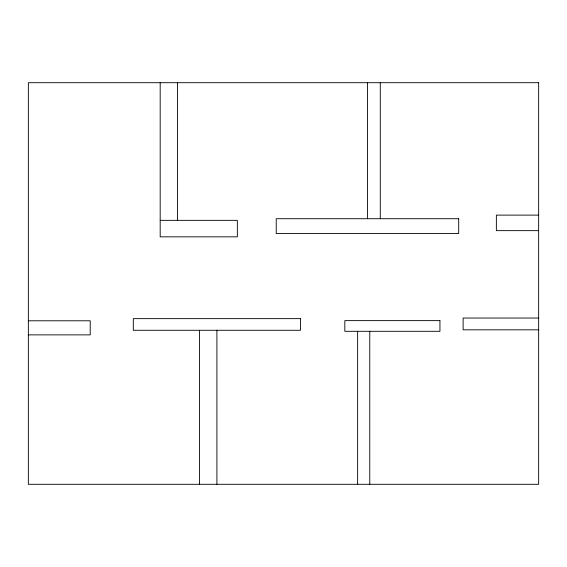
<?xml version="1.0" encoding="UTF-8"?>
<svg xmlns="http://www.w3.org/2000/svg" width="567" height="567" viewBox="0 0 567 567"><rect width="100%" height="100%" fill="white"/><g stroke="black" fill="none" stroke-linecap="round" stroke-linejoin="round"><path stroke-width="0.85" d="M538.65 215.113L496.366 215.113L496.366 230.641L538.65 230.641M160.185 220.343L237.353 220.343L237.353 236.843L160.185 236.843L160.185 82.704M538.65 318.044L463.126 318.044L463.126 329.824L538.65 329.824M28.35 320.794L90.224 320.794L90.224 334.87L28.35 334.87M380.28 82.704L380.28 218.72M369.769 331.305L369.769 484.296M367.466 82.704L367.466 218.72M357.635 331.305L357.635 484.296M216.906 330.277L216.906 484.296M199.421 330.277L199.421 484.296M177.492 82.704L177.492 220.343M538.65 82.704L28.35 82.704L28.35 484.296L538.65 484.296L538.65 82.704M458.703 218.72L276.228 218.72L276.228 233.526L458.703 233.526L458.703 218.72M300.503 318.633L133.309 318.633L133.309 330.277L300.503 330.277L300.503 318.633M439.942 320.624L344.828 320.624L344.828 331.305L439.942 331.305L439.942 320.624"/></g></svg>
